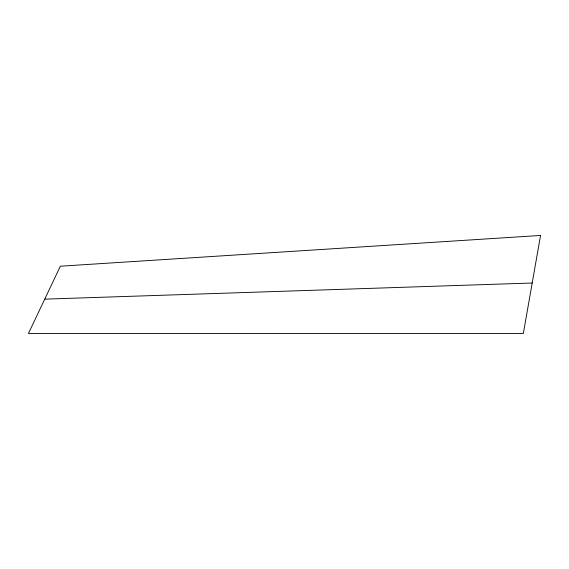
<?xml version="1.0" encoding="UTF-8"?>
<svg xmlns="http://www.w3.org/2000/svg" width="569" height="569" viewBox="0 0 569 569"><rect width="100%" height="100%" fill="white"/><g stroke="black" fill="none" stroke-linecap="round" stroke-linejoin="round"><path stroke-width="0.85" d="M44.731 299.145L532.2 283.006M540.55 235.452L523.324 333.548L28.45 333.484L60.357 266.207L540.55 235.452"/></g></svg>
